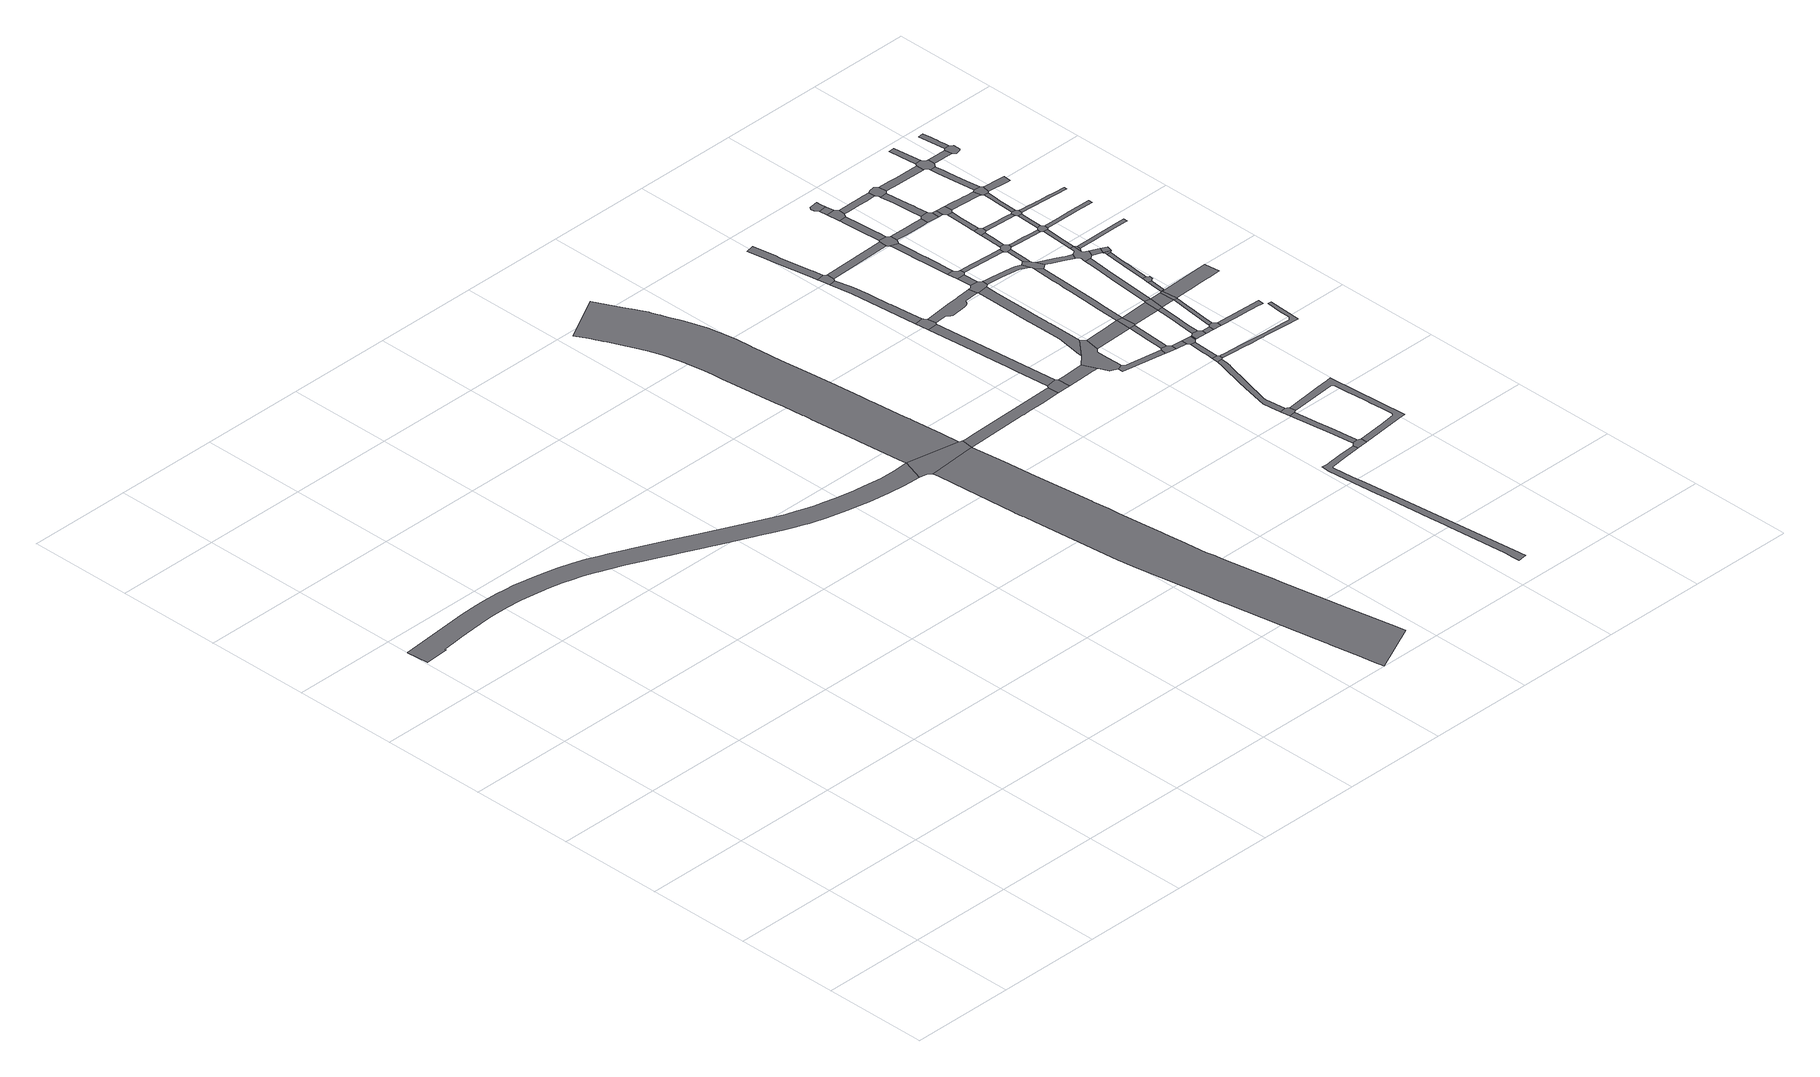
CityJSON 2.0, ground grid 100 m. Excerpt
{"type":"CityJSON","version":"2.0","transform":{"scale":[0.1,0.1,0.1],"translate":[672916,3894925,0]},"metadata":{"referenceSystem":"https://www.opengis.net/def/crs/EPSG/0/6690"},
"CityObjects":{
"road1":{"type":"Road","attributes":{"function":"9","usage":"9","RoadStructureAttribute.widthType":"1","RoadStructureAttribute.width":20.68,"RoadStructureAttribute.sectionType":"1"},"geometry":[{"type":"MultiSurface","lod":"1","boundaries":[[[0,1,2,3,4,5,6,7,8,9,10,11,12,13,14,15,16,17,18,19,20,21,22,23,24,25,26,27,28,29,30,31,32,33,34,35,36,37,38,39,40,41,42,43,44,45,46,47,48,49,50,51,52,53,54,55,56,57,58,59,60,61,62,63,64,65,66,67,68,69,70,71,72,73,74,75,76,77,78,79,80,81,82,83,84,85,86,87,88,89,90]]]}]},
"road2":{"type":"Road","attributes":{"function":"9","usage":"1","RoadStructureAttribute.widthType":"1","RoadStructureAttribute.width":51.35,"RoadStructureAttribute.sectionType":"1"},"geometry":[{"type":"MultiSurface","lod":"1","boundaries":[[[91,92,93,94,95,96,97,98,99,100,101,102,103,104,105,106,107,108,109,110,111,112,113,114,115,116,117,118,119,120,121,122,123,124,125,126,127,128,129,130,131,132,133,134,135,136,137,138,139,140,141]]]}]},
"road3":{"type":"Road","attributes":{"function":"9","usage":"9","RoadStructureAttribute.widthType":"9","RoadStructureAttribute.width":-9999,"RoadStructureAttribute.sectionType":"9"},"geometry":[{"type":"MultiSurface","lod":"1","boundaries":[[[140,142,143,144,145,146,56,55,147,148,149,141]]]}]},
"road4":{"type":"Road","attributes":{"function":"9","usage":"1","RoadStructureAttribute.widthType":"1","RoadStructureAttribute.width":51.35,"RoadStructureAttribute.sectionType":"1"},"geometry":[{"type":"MultiSurface","lod":"1","boundaries":[[[150,151,152,153,154,155,156,157,158,159,160,161,162,163,164,165,166,167,168,169,170,171,172,173,174,175,176,177,178,179,180,181,182,183,184,185,186,187,188,189,190,191,192,193,194,195,196,197,198,199,200,201,202,203,204,205,206,207,208,209,210,211,212,213,214,56,146]]]}]},
"road5":{"type":"Road","attributes":{"function":"9","usage":"9","RoadStructureAttribute.widthType":"2","RoadStructureAttribute.width":10.88,"RoadStructureAttribute.sectionType":"1"},"geometry":[{"type":"MultiSurface","lod":"1","boundaries":[[[140,215,216,217,218,219,220,221,222,223,224,225,226,142]]]}]},
"road6":{"type":"Road","attributes":{"function":"9","usage":"9","RoadStructureAttribute.widthType":"2","RoadStructureAttribute.width":6.46,"RoadStructureAttribute.sectionType":"1"},"geometry":[{"type":"MultiSurface","lod":"1","boundaries":[[[227,228,229,230,231,232,233,234,235,236,237,238,239,240,241,242,243,244,245,246,247,248,249,250,251,252,253,254]]]}]},
"road7":{"type":"Road","attributes":{"function":"9","usage":"9","RoadStructureAttribute.widthType":"9","RoadStructureAttribute.width":-9999,"RoadStructureAttribute.sectionType":"9"},"geometry":[{"type":"MultiSurface","lod":"1","boundaries":[[[255,256,257,223,222,258]]]}]},
"road8":{"type":"Road","attributes":{"function":"9","usage":"9","RoadStructureAttribute.widthType":"2","RoadStructureAttribute.width":8.21,"RoadStructureAttribute.sectionType":"1"},"geometry":[{"type":"MultiSurface","lod":"1","boundaries":[[[259,260,261,262,263,264,265,266,267,257,256]]]}]},
"road9":{"type":"Road","attributes":{"function":"9","usage":"9","RoadStructureAttribute.widthType":"2","RoadStructureAttribute.width":10.88,"RoadStructureAttribute.sectionType":"1"},"geometry":[{"type":"MultiSurface","lod":"1","boundaries":[[[268,269,270,271,272,273,255,258]]]}]},
"road10":{"type":"Road","attributes":{"function":"9","usage":"9","RoadStructureAttribute.widthType":"9","RoadStructureAttribute.width":-9999,"RoadStructureAttribute.sectionType":"9"},"geometry":[{"type":"MultiSurface","lod":"1","boundaries":[[[274,275,276,277,262,261,278,279,280,281]]]}]},
"road11":{"type":"Road","attributes":{"function":"9","usage":"9","RoadStructureAttribute.widthType":"2","RoadStructureAttribute.width":8.21,"RoadStructureAttribute.sectionType":"1"},"geometry":[{"type":"MultiSurface","lod":"1","boundaries":[[[282,283,277,276,284,285,286,287,288,289,290,291,292]]]}]},
"road12":{"type":"Road","attributes":{"function":"9","usage":"9","RoadStructureAttribute.widthType":"9","RoadStructureAttribute.width":-9999,"RoadStructureAttribute.sectionType":"9"},"geometry":[{"type":"MultiSurface","lod":"1","boundaries":[[[293,294,235,234,295,296,297,298]]]}]},
"road13":{"type":"Road","attributes":{"function":"9","usage":"9","RoadStructureAttribute.widthType":"9","RoadStructureAttribute.width":-9999,"RoadStructureAttribute.sectionType":"9"},"geometry":[{"type":"MultiSurface","lod":"1","boundaries":[[[299,300,282,292,301,302,303]]]}]},
"road14":{"type":"Road","attributes":{"function":"9","usage":"9","RoadStructureAttribute.widthType":"3","RoadStructureAttribute.width":5.61,"RoadStructureAttribute.sectionType":"1"},"geometry":[{"type":"MultiSurface","lod":"1","boundaries":[[[297,304,305,306,307,308,309,310,311,312,313,314,298]]]}]},
"road15":{"type":"Road","attributes":{"function":"9","usage":"9","RoadStructureAttribute.widthType":"9","RoadStructureAttribute.width":-9999,"RoadStructureAttribute.sectionType":"9"},"geometry":[{"type":"MultiSurface","lod":"1","boundaries":[[[315,316,317,318,319,320,321,322,323,271,270,324,325,326,327]]]}]},
"road16":{"type":"Road","attributes":{"function":"9","usage":"9","RoadStructureAttribute.widthType":"2","RoadStructureAttribute.width":8.21,"RoadStructureAttribute.sectionType":"1"},"geometry":[{"type":"MultiSurface","lod":"1","boundaries":[[[328,329,330,331,332,333,334,335,336,299,303]]]}]},
"road17":{"type":"Road","attributes":{"function":"9","usage":"9","RoadStructureAttribute.widthType":"9","RoadStructureAttribute.width":-9999,"RoadStructureAttribute.sectionType":"9"},"geometry":[{"type":"MultiSurface","lod":"1","boundaries":[[[337,338,339,312,311,340,341,342]]]}]},
"road18":{"type":"Road","attributes":{"function":"9","usage":"9","RoadStructureAttribute.widthType":"2","RoadStructureAttribute.width":12.9,"RoadStructureAttribute.sectionType":"1"},"geometry":[{"type":"MultiSurface","lod":"1","boundaries":[[[280,343,344,345,346,347,348,349,350,351,352,353,354,355,356,357,358,281]]]}]},
"road19":{"type":"Road","attributes":{"function":"9","usage":"9","RoadStructureAttribute.widthType":"2","RoadStructureAttribute.width":8.19,"RoadStructureAttribute.sectionType":"1"},"geometry":[{"type":"MultiSurface","lod":"1","boundaries":[[[359,360,361,362,363,364,365,315,327]]]}]},
"road20":{"type":"Road","attributes":{"function":"9","usage":"9","RoadStructureAttribute.widthType":"2","RoadStructureAttribute.width":8.19,"RoadStructureAttribute.sectionType":"1"},"geometry":[{"type":"MultiSurface","lod":"1","boundaries":[[[321,366,367,368,369,370,371,372,373,374,375,376,377,378,379,380,322]]]}]},
"road21":{"type":"Road","attributes":{"function":"9","usage":"9","RoadStructureAttribute.widthType":"3","RoadStructureAttribute.width":5.61,"RoadStructureAttribute.sectionType":"1"},"geometry":[{"type":"MultiSurface","lod":"1","boundaries":[[[381,382,383,384,385,386,339,338,387,388,389,390,391,392,393]]]}]},
"road22":{"type":"Road","attributes":{"function":"9","usage":"9","RoadStructureAttribute.widthType":"2","RoadStructureAttribute.width":6.46,"RoadStructureAttribute.sectionType":"1"},"geometry":[{"type":"MultiSurface","lod":"1","boundaries":[[[341,394,395,396,397,398,399,400,401,402,403,404,296,295,405,406,407,408,409,342]]]}]},
"road23":{"type":"Road","attributes":{"function":"9","usage":"9","RoadStructureAttribute.widthType":"2","RoadStructureAttribute.width":6.72,"RoadStructureAttribute.sectionType":"1"},"geometry":[{"type":"MultiSurface","lod":"1","boundaries":[[[302,301,410,411]]]}]},
"road24":{"type":"Road","attributes":{"function":"9","usage":"9","RoadStructureAttribute.widthType":"2","RoadStructureAttribute.width":14.48,"RoadStructureAttribute.sectionType":"1"},"geometry":[{"type":"MultiSurface","lod":"1","boundaries":[[[412,413,414,415,416,417,320,319,418,419]]]}]},
"road25":{"type":"Road","attributes":{"function":"9","usage":"9","RoadStructureAttribute.widthType":"9","RoadStructureAttribute.width":-9999,"RoadStructureAttribute.sectionType":"9"},"geometry":[{"type":"MultiSurface","lod":"1","boundaries":[[[420,421,422,423,424,425,362,361]]]}]},
"road26":{"type":"Road","attributes":{"function":"9","usage":"9","RoadStructureAttribute.widthType":"9","RoadStructureAttribute.width":-9999,"RoadStructureAttribute.sectionType":"9"},"geometry":[{"type":"MultiSurface","lod":"1","boundaries":[[[374,426,427,428,429,430,431,353,352,375]]]}]},
"road27":{"type":"Road","attributes":{"function":"9","usage":"9","RoadStructureAttribute.widthType":"9","RoadStructureAttribute.width":-9999,"RoadStructureAttribute.sectionType":"9"},"geometry":[{"type":"MultiSurface","lod":"1","boundaries":[[[392,432,433,434,435,393]]]}]},
"road28":{"type":"Road","attributes":{"function":"9","usage":"9","RoadStructureAttribute.widthType":"3","RoadStructureAttribute.width":4.91,"RoadStructureAttribute.sectionType":"1"},"geometry":[{"type":"MultiSurface","lod":"1","boundaries":[[[436,437,438,439,425,424,440,419]]]}]},
"road29":{"type":"Road","attributes":{"function":"9","usage":"9","RoadStructureAttribute.widthType":"2","RoadStructureAttribute.width":8.19,"RoadStructureAttribute.sectionType":"1"},"geometry":[{"type":"MultiSurface","lod":"1","boundaries":[[[441,423,422,442,443]]]}]},
"road30":{"type":"Road","attributes":{"function":"9","usage":"9","RoadStructureAttribute.widthType":"2","RoadStructureAttribute.width":8.19,"RoadStructureAttribute.sectionType":"1"},"geometry":[{"type":"MultiSurface","lod":"1","boundaries":[[[444,430,429,445]]]}]},
"road31":{"type":"Road","attributes":{"function":"9","usage":"9","RoadStructureAttribute.widthType":"3","RoadStructureAttribute.width":5.61,"RoadStructureAttribute.sectionType":"1"},"geometry":[{"type":"MultiSurface","lod":"1","boundaries":[[[446,447,448,449,435,434]]]}]},
"road32":{"type":"Road","attributes":{"function":"9","usage":"9","RoadStructureAttribute.widthType":"9","RoadStructureAttribute.width":-9999,"RoadStructureAttribute.sectionType":"9"},"geometry":[{"type":"MultiSurface","lod":"1","boundaries":[[[450,444,445,451,452,453,454]]]}]},
"road33":{"type":"Road","attributes":{"function":"9","usage":"9","RoadStructureAttribute.widthType":"9","RoadStructureAttribute.width":-9999,"RoadStructureAttribute.sectionType":"9"},"geometry":[{"type":"MultiSurface","lod":"1","boundaries":[[[412,419,440,455,456]]]}]},
"road34":{"type":"Road","attributes":{"function":"9","usage":"9","RoadStructureAttribute.widthType":"9","RoadStructureAttribute.width":-9999,"RoadStructureAttribute.sectionType":"9"},"geometry":[{"type":"MultiSurface","lod":"1","boundaries":[[[457,458,443,442,447,446,459]]]}]},
"road35":{"type":"Road","attributes":{"function":"9","usage":"9","RoadStructureAttribute.widthType":"2","RoadStructureAttribute.width":8.19,"RoadStructureAttribute.sectionType":"1"},"geometry":[{"type":"MultiSurface","lod":"1","boundaries":[[[460,461,462,463,464,465,466,467,468,469,470,471,472,473,474,450,454]]]}]},
"road36":{"type":"Road","attributes":{"function":"9","usage":"9","RoadStructureAttribute.widthType":"2","RoadStructureAttribute.width":8.19,"RoadStructureAttribute.sectionType":"1"},"geometry":[{"type":"MultiSurface","lod":"1","boundaries":[[[475,476,457,459]]]}]},
"road37":{"type":"Road","attributes":{"function":"9","usage":"9","RoadStructureAttribute.widthType":"9","RoadStructureAttribute.width":-9999,"RoadStructureAttribute.sectionType":"9"},"geometry":[{"type":"MultiSurface","lod":"1","boundaries":[[[411,410,470,469,477,478,479,480]]]}]},
"road38":{"type":"Road","attributes":{"function":"9","usage":"9","RoadStructureAttribute.widthType":"9","RoadStructureAttribute.width":-9999,"RoadStructureAttribute.sectionType":"9"},"geometry":[{"type":"MultiSurface","lod":"1","boundaries":[[[481,482,476,475,483,484,485]]]}]},
"road39":{"type":"Road","attributes":{"function":"9","usage":"9","RoadStructureAttribute.widthType":"3","RoadStructureAttribute.width":5.55,"RoadStructureAttribute.sectionType":"1"},"geometry":[{"type":"MultiSurface","lod":"1","boundaries":[[[486,487,488,489,427,426,490,491,492,493]]]}]},
"road40":{"type":"Road","attributes":{"function":"9","usage":"9","RoadStructureAttribute.widthType":"2","RoadStructureAttribute.width":14.48,"RoadStructureAttribute.sectionType":"1"},"geometry":[{"type":"MultiSurface","lod":"1","boundaries":[[[455,494,495,496,497,498,456]]]}]},
"road41":{"type":"Road","attributes":{"function":"9","usage":"9","RoadStructureAttribute.widthType":"2","RoadStructureAttribute.width":8.19,"RoadStructureAttribute.sectionType":"1"},"geometry":[{"type":"MultiSurface","lod":"1","boundaries":[[[479,499,500,501,502,503,504,505,506,507,508,509,480]]]}]},
"road42":{"type":"Road","attributes":{"function":"9","usage":"9","RoadStructureAttribute.widthType":"3","RoadStructureAttribute.width":4.66,"RoadStructureAttribute.sectionType":"1"},"geometry":[{"type":"MultiSurface","lod":"1","boundaries":[[[510,511,512,513,514,515,516,517,518,519,520,521,522,523,524,412,456]]]}]},
"road43":{"type":"Road","attributes":{"function":"9","usage":"9","RoadStructureAttribute.widthType":"2","RoadStructureAttribute.width":8.19,"RoadStructureAttribute.sectionType":"1"},"geometry":[{"type":"MultiSurface","lod":"1","boundaries":[[[483,525,526,484]]]}]},
"road44":{"type":"Road","attributes":{"function":"9","usage":"9","RoadStructureAttribute.widthType":"3","RoadStructureAttribute.width":4.6,"RoadStructureAttribute.sectionType":"1"},"geometry":[{"type":"MultiSurface","lod":"1","boundaries":[[[527,528,529,530,481,485,531,532,533,534,535,536,496]]]}]},
"road45":{"type":"Road","attributes":{"function":"9","usage":"9","RoadStructureAttribute.widthType":"4","RoadStructureAttribute.width":3.87,"RoadStructureAttribute.sectionType":"1"},"geometry":[{"type":"MultiSurface","lod":"1","boundaries":[[[537,538,539,540,452,451,541,542]]]}]},
"road46":{"type":"Road","attributes":{"function":"9","usage":"9","RoadStructureAttribute.widthType":"9","RoadStructureAttribute.width":-9999,"RoadStructureAttribute.sectionType":"9"},"geometry":[{"type":"MultiSurface","lod":"1","boundaries":[[[504,503,543,544,545,546]]]}]},
"road47":{"type":"Road","attributes":{"function":"9","usage":"9","RoadStructureAttribute.widthType":"2","RoadStructureAttribute.width":8.19,"RoadStructureAttribute.sectionType":"1"},"geometry":[{"type":"MultiSurface","lod":"1","boundaries":[[[545,547,548,546]]]}]},
"road48":{"type":"Road","attributes":{"function":"9","usage":"9","RoadStructureAttribute.widthType":"9","RoadStructureAttribute.width":-9999,"RoadStructureAttribute.sectionType":"9"},"geometry":[{"type":"MultiSurface","lod":"1","boundaries":[[[549,548,547,550,551,552,553]]]}]},
"road49":{"type":"Road","attributes":{"function":"9","usage":"9","RoadStructureAttribute.widthType":"9","RoadStructureAttribute.width":-9999,"RoadStructureAttribute.sectionType":"9"},"geometry":[{"type":"MultiSurface","lod":"1","boundaries":[[[554,555,556,526,525,557,558]]]}]},
"road50":{"type":"Road","attributes":{"function":"9","usage":"9","RoadStructureAttribute.widthType":"9","RoadStructureAttribute.width":-9999,"RoadStructureAttribute.sectionType":"9"},"geometry":[{"type":"MultiSurface","lod":"1","boundaries":[[[497,496,536,559,560]]]}]},
"road51":{"type":"Road","attributes":{"function":"9","usage":"9","RoadStructureAttribute.widthType":"2","RoadStructureAttribute.width":7.12,"RoadStructureAttribute.sectionType":"1"},"geometry":[{"type":"MultiSurface","lod":"1","boundaries":[[[561,562,478,477,563,564,565,566,567,568]]]}]},
"road52":{"type":"Road","attributes":{"function":"9","usage":"9","RoadStructureAttribute.widthType":"4","RoadStructureAttribute.width":3.8,"RoadStructureAttribute.sectionType":"1"},"geometry":[{"type":"MultiSurface","lod":"1","boundaries":[[[569,570,571,572,573,574,575,576,577,578,579,433,432,580,581,582,583,584,585,586,587,588,589,590]]]}]},
"road53":{"type":"Road","attributes":{"function":"9","usage":"9","RoadStructureAttribute.widthType":"9","RoadStructureAttribute.width":-9999,"RoadStructureAttribute.sectionType":"9"},"geometry":[{"type":"MultiSurface","lod":"1","boundaries":[[[492,591,592,514,513,593,594,595,596,597,598,493]]]}]},
"road54":{"type":"Road","attributes":{"function":"9","usage":"9","RoadStructureAttribute.widthType":"4","RoadStructureAttribute.width":3.26,"RoadStructureAttribute.sectionType":"1"},"geometry":[{"type":"MultiSurface","lod":"1","boundaries":[[[599,600,601,555,554,602,603,604,605,606]]]}]},
"road55":{"type":"Road","attributes":{"function":"9","usage":"9","RoadStructureAttribute.widthType":"2","RoadStructureAttribute.width":14.48,"RoadStructureAttribute.sectionType":"1"},"geometry":[{"type":"MultiSurface","lod":"1","boundaries":[[[559,536,607,608,609,599,610]]]}]},
"road56":{"type":"Road","attributes":{"function":"9","usage":"9","RoadStructureAttribute.widthType":"3","RoadStructureAttribute.width":4.16,"RoadStructureAttribute.sectionType":"1"},"geometry":[{"type":"MultiSurface","lod":"1","boundaries":[[[611,598,597,612,613,614]]]}]},
"road57":{"type":"Road","attributes":{"function":"9","usage":"9","RoadStructureAttribute.widthType":"3","RoadStructureAttribute.width":5.37,"RoadStructureAttribute.sectionType":"1"},"geometry":[{"type":"MultiSurface","lod":"1","boundaries":[[[615,616,617,618,544,543,619,620,621,622,623,624]]]}]},
"road58":{"type":"Road","attributes":{"function":"9","usage":"9","RoadStructureAttribute.widthType":"9","RoadStructureAttribute.width":-9999,"RoadStructureAttribute.sectionType":"9"},"geometry":[{"type":"MultiSurface","lod":"1","boundaries":[[[541,611,614,625,626,627,628,629,630,631,542]]]}]},
"road59":{"type":"Road","attributes":{"function":"9","usage":"9","RoadStructureAttribute.widthType":"9","RoadStructureAttribute.width":-9999,"RoadStructureAttribute.sectionType":"9"},"geometry":[{"type":"MultiSurface","lod":"1","boundaries":[[[599,606,632,633,634,610]]]}]},
"road60":{"type":"Road","attributes":{"function":"9","usage":"9","RoadStructureAttribute.widthType":"3","RoadStructureAttribute.width":4.94,"RoadStructureAttribute.sectionType":"1"},"geometry":[{"type":"MultiSurface","lod":"1","boundaries":[[[559,635,636,637,638,639,640,641,642,560]]]}]},
"road61":{"type":"Road","attributes":{"function":"9","usage":"9","RoadStructureAttribute.widthType":"3","RoadStructureAttribute.width":5.55,"RoadStructureAttribute.sectionType":"1"},"geometry":[{"type":"MultiSurface","lod":"1","boundaries":[[[643,644,645,646,647,648,649,650,651,594,593]]]}]},
"road62":{"type":"Road","attributes":{"function":"9","usage":"9","RoadStructureAttribute.widthType":"3","RoadStructureAttribute.width":4.51,"RoadStructureAttribute.sectionType":"1"},"geometry":[{"type":"MultiSurface","lod":"1","boundaries":[[[652,653,654,629,628,655,656,657]]]}]},
"road63":{"type":"Road","attributes":{"function":"9","usage":"9","RoadStructureAttribute.widthType":"2","RoadStructureAttribute.width":8.19,"RoadStructureAttribute.sectionType":"1"},"geometry":[{"type":"MultiSurface","lod":"1","boundaries":[[[557,658,659,660,661,662,663,664,558]]]}]},
"road64":{"type":"Road","attributes":{"function":"9","usage":"9","RoadStructureAttribute.widthType":"4","RoadStructureAttribute.width":3.75,"RoadStructureAttribute.sectionType":"1"},"geometry":[{"type":"MultiSurface","lod":"1","boundaries":[[[665,666,667,668,669,670]]]}]},
"road65":{"type":"Road","attributes":{"function":"9","usage":"9","RoadStructureAttribute.widthType":"9","RoadStructureAttribute.width":-9999,"RoadStructureAttribute.sectionType":"9"},"geometry":[{"type":"MultiSurface","lod":"1","boundaries":[[[671,672,673,674,568,567,675,676]]]}]},
"road66":{"type":"Road","attributes":{"function":"9","usage":"9","RoadStructureAttribute.widthType":"9","RoadStructureAttribute.width":-9999,"RoadStructureAttribute.sectionType":"9"},"geometry":[{"type":"MultiSurface","lod":"1","boundaries":[[[656,677,678,679,680,681,657]]]}]},
"road67":{"type":"Road","attributes":{"function":"9","usage":"9","RoadStructureAttribute.widthType":"9","RoadStructureAttribute.width":-9999,"RoadStructureAttribute.sectionType":"9"},"geometry":[{"type":"MultiSurface","lod":"1","boundaries":[[[682,683,684,685,686,665,670,687,688]]]}]},
"road68":{"type":"Road","attributes":{"function":"9","usage":"9","RoadStructureAttribute.widthType":"3","RoadStructureAttribute.width":5.98,"RoadStructureAttribute.sectionType":"1"},"geometry":[{"type":"MultiSurface","lod":"1","boundaries":[[[689,690,691,674,673,692,693,694,695]]]}]},
"road69":{"type":"Road","attributes":{"function":"9","usage":"9","RoadStructureAttribute.widthType":"3","RoadStructureAttribute.width":4.51,"RoadStructureAttribute.sectionType":"1"},"geometry":[{"type":"MultiSurface","lod":"1","boundaries":[[[696,697,698,680,679,699,700,701,702]]]}]},
"road70":{"type":"Road","attributes":{"function":"9","usage":"9","RoadStructureAttribute.widthType":"2","RoadStructureAttribute.width":7.12,"RoadStructureAttribute.sectionType":"1"},"geometry":[{"type":"MultiSurface","lod":"1","boundaries":[[[703,704,671,676]]]}]},
"road71":{"type":"Road","attributes":{"function":"9","usage":"9","RoadStructureAttribute.widthType":"4","RoadStructureAttribute.width":3.87,"RoadStructureAttribute.sectionType":"1"},"geometry":[{"type":"MultiSurface","lod":"1","boundaries":[[[705,706,707,708,627,626,709,710]]]}]},
"road72":{"type":"Road","attributes":{"function":"9","usage":"9","RoadStructureAttribute.widthType":"9","RoadStructureAttribute.width":-9999,"RoadStructureAttribute.sectionType":"9"},"geometry":[{"type":"MultiSurface","lod":"1","boundaries":[[[637,711,712,713,714,715,716,717,718,719,646,645,720,721,638]]]}]},
"road73":{"type":"Road","attributes":{"function":"9","usage":"9","RoadStructureAttribute.widthType":"9","RoadStructureAttribute.width":-9999,"RoadStructureAttribute.sectionType":"9"},"geometry":[{"type":"MultiSurface","lod":"1","boundaries":[[[623,722,689,695,723,724,725,726,624]]]}]},
"road74":{"type":"Road","attributes":{"function":"9","usage":"9","RoadStructureAttribute.widthType":"9","RoadStructureAttribute.width":-9999,"RoadStructureAttribute.sectionType":"9"},"geometry":[{"type":"MultiSurface","lod":"1","boundaries":[[[701,727,728,729,704,703,702]]]}]},
"road75":{"type":"Road","attributes":{"function":"9","usage":"9","RoadStructureAttribute.widthType":"4","RoadStructureAttribute.width":3.75,"RoadStructureAttribute.sectionType":"1"},"geometry":[{"type":"MultiSurface","lod":"1","boundaries":[[[730,731,732,733,734,735,736,737,738,739,684,683]]]}]},
"road76":{"type":"Road","attributes":{"function":"9","usage":"9","RoadStructureAttribute.widthType":"4","RoadStructureAttribute.width":3.42,"RoadStructureAttribute.sectionType":"1"},"geometry":[{"type":"MultiSurface","lod":"1","boundaries":[[[740,715,741,742,743]]]}]},
"road77":{"type":"Road","attributes":{"function":"9","usage":"9","RoadStructureAttribute.widthType":"2","RoadStructureAttribute.width":14.48,"RoadStructureAttribute.sectionType":"1"},"geometry":[{"type":"MultiSurface","lod":"1","boundaries":[[[744,633,632,745,746,747,748,749,750,751,752,753,754,755]]]}]},
"road78":{"type":"Road","attributes":{"function":"9","usage":"9","RoadStructureAttribute.widthType":"3","RoadStructureAttribute.width":5.55,"RoadStructureAttribute.sectionType":"1"},"geometry":[{"type":"MultiSurface","lod":"1","boundaries":[[[711,756,757,758,712]]]}]},
"road79":{"type":"Road","attributes":{"function":"9","usage":"9","RoadStructureAttribute.widthType":"4","RoadStructureAttribute.width":3.57,"RoadStructureAttribute.sectionType":"1"},"geometry":[{"type":"MultiSurface","lod":"1","boundaries":[[[677,759,760,761,762,763,764,678]]]}]},
"road80":{"type":"Road","attributes":{"function":"9","usage":"9","RoadStructureAttribute.widthType":"3","RoadStructureAttribute.width":4.03,"RoadStructureAttribute.sectionType":"1"},"geometry":[{"type":"MultiSurface","lod":"1","boundaries":[[[716,715,765,766,767,768]]]}]},
"road81":{"type":"Road","attributes":{"function":"9","usage":"9","RoadStructureAttribute.widthType":"4","RoadStructureAttribute.width":3.75,"RoadStructureAttribute.sectionType":"1"},"geometry":[{"type":"MultiSurface","lod":"1","boundaries":[[[769,770,771,737,736]]]}]},
"road82":{"type":"Road","attributes":{"function":"9","usage":"9","RoadStructureAttribute.widthType":"3","RoadStructureAttribute.width":5.55,"RoadStructureAttribute.sectionType":"1"},"geometry":[{"type":"MultiSurface","lod":"1","boundaries":[[[772,758,757,773,769,774]]]}]},
"road83":{"type":"Road","attributes":{"function":"9","usage":"9","RoadStructureAttribute.widthType":"9","RoadStructureAttribute.width":-9999,"RoadStructureAttribute.sectionType":"9"},"geometry":[{"type":"MultiSurface","lod":"1","boundaries":[[[775,776,705,710,768,767,777,778]]]}]},
"road84":{"type":"Road","attributes":{"function":"9","usage":"9","RoadStructureAttribute.widthType":"4","RoadStructureAttribute.width":3.2,"RoadStructureAttribute.sectionType":"1"},"geometry":[{"type":"MultiSurface","lod":"1","boundaries":[[[779,776,775,780,781,782]]]}]},
"road85":{"type":"Road","attributes":{"function":"9","usage":"9","RoadStructureAttribute.widthType":"2","RoadStructureAttribute.width":7.12,"RoadStructureAttribute.sectionType":"1"},"geometry":[{"type":"MultiSurface","lod":"1","boundaries":[[[783,784,785,786,787,729,728,788,789,790]]]}]},
"road86":{"type":"Road","attributes":{"function":"9","usage":"9","RoadStructureAttribute.widthType":"2","RoadStructureAttribute.width":6.55,"RoadStructureAttribute.sectionType":"1"},"geometry":[{"type":"MultiSurface","lod":"1","boundaries":[[[791,792,793,724,723,794,795,796,797,798,799]]]}]},
"road87":{"type":"Road","attributes":{"function":"9","usage":"9","RoadStructureAttribute.widthType":"9","RoadStructureAttribute.width":-9999,"RoadStructureAttribute.sectionType":"9"},"geometry":[{"type":"MultiSurface","lod":"1","boundaries":[[[800,801,802,760,759,779,782,803]]]}]},
"road88":{"type":"Road","attributes":{"function":"9","usage":"9","RoadStructureAttribute.widthType":"4","RoadStructureAttribute.width":3.42,"RoadStructureAttribute.sectionType":"1"},"geometry":[{"type":"MultiSurface","lod":"1","boundaries":[[[804,805,806,807,808,809,810,740,743]]]}]},
"road89":{"type":"Road","attributes":{"function":"9","usage":"9","RoadStructureAttribute.widthType":"4","RoadStructureAttribute.width":3.45,"RoadStructureAttribute.sectionType":"1"},"geometry":[{"type":"MultiSurface","lod":"1","boundaries":[[[811,812,802,801,813,814,815,816,817]]]}]},
"road90":{"type":"Road","attributes":{"function":"9","usage":"9","RoadStructureAttribute.widthType":"9","RoadStructureAttribute.width":-9999,"RoadStructureAttribute.sectionType":"9"},"geometry":[{"type":"MultiSurface","lod":"1","boundaries":[[[789,817,816,818,819,820,821,790]]]}]},
"road91":{"type":"Road","attributes":{"function":"9","usage":"9","RoadStructureAttribute.widthType":"4","RoadStructureAttribute.width":3.87,"RoadStructureAttribute.sectionType":"1"},"geometry":[{"type":"MultiSurface","lod":"1","boundaries":[[[777,822,823,824,825,826,827,828,829,830,831,832,778]]]}]},
"road92":{"type":"Road","attributes":{"function":"9","usage":"9","RoadStructureAttribute.widthType":"3","RoadStructureAttribute.width":5.6,"RoadStructureAttribute.sectionType":"1"},"geometry":[{"type":"MultiSurface","lod":"1","boundaries":[[[833,834,835,836,837,838,839,821,820,840,841,842,843,844]]]}]},
"road93":{"type":"Road","attributes":{"function":"9","usage":"9","RoadStructureAttribute.widthType":"9","RoadStructureAttribute.width":-9999,"RoadStructureAttribute.sectionType":"9"},"geometry":[{"type":"MultiSurface","lod":"1","boundaries":[[[845,846,847,848,849,850,799,798,851,852,833,844]]]}]},
"road94":{"type":"Road","attributes":{"function":"9","usage":"9","RoadStructureAttribute.widthType":"4","RoadStructureAttribute.width":3.57,"RoadStructureAttribute.sectionType":"1"},"geometry":[{"type":"MultiSurface","lod":"1","boundaries":[[[853,854,855,856,857,858,859,860,861,862,863,800,803]]]}]},
"road95":{"type":"Road","attributes":{"function":"9","usage":"9","RoadStructureAttribute.widthType":"2","RoadStructureAttribute.width":7.12,"RoadStructureAttribute.sectionType":"1"},"geometry":[{"type":"MultiSurface","lod":"1","boundaries":[[[864,865,819,818,866,867,868]]]}]},
"road96":{"type":"Road","attributes":{"function":"9","usage":"9","RoadStructureAttribute.widthType":"3","RoadStructureAttribute.width":5.6,"RoadStructureAttribute.sectionType":"1"},"geometry":[{"type":"MultiSurface","lod":"1","boundaries":[[[869,870,850,849,871]]]}]},
"road97":{"type":"Road","attributes":{"function":"9","usage":"9","RoadStructureAttribute.widthType":"3","RoadStructureAttribute.width":5.07,"RoadStructureAttribute.sectionType":"1"},"geometry":[{"type":"MultiSurface","lod":"1","boundaries":[[[872,873,846,845,874,875,876,877]]]}]},
"road98":{"type":"Road","attributes":{"function":"9","usage":"9","RoadStructureAttribute.widthType":"9","RoadStructureAttribute.width":-9999,"RoadStructureAttribute.sectionType":"9"},"geometry":[{"type":"MultiSurface","lod":"1","boundaries":[[[878,879,880,881,882,883,872,877]]]}]},
"road99":{"type":"Road","attributes":{"function":"9","usage":"9","RoadStructureAttribute.widthType":"3","RoadStructureAttribute.width":4.92,"RoadStructureAttribute.sectionType":"1"},"geometry":[{"type":"MultiSurface","lod":"1","boundaries":[[[884,883,882,885,886,887,888,889,890]]]}]}
},
"vertices":[
[30,5568,0],[116,5574,0],[192,5579,0],[219,5582,0],[226,5582,0],[253,5584,0],[251,5600,0],[367,5611,0],[474,5622,0],[619,5635,0],[721,5644,0],[799,5648,0],[878,5651,0],[955,5650,0],[1035,5649,0],[1153,5642,0],[1185,5640,0],[1265,5631,0],[1460,5599,0],[1585,5572,0],[1671,5551,0],[1773,5521,0],[1839,5498,0],[1868,5487,0],[1903,5475,0],[1983,5445,0],[2124,5384,0],[2291,5308,0],[2433,5243,0],[2475,5223,0],[2557,5186,0],[2612,5160,0],[2709,5116,0],[2810,5069,0],[2832,5059,0],[2903,5027,0],[2956,5003,0],[3041,4964,0],[3146,4916,0],[3213,4885,0],[3272,4858,0],[3373,4812,0],[3471,4773,0],[3533,4751,0],[3587,4731,0],[3640,4714,0],[3696,4697,0],[3736,4685,0],[3838,4659,0],[3927,4640,0],[4039,4618,0],[4140,4600,0],[4345,4571,0],[4506,4556,0],[4618,4553,0],[4670,4551,0],[4740,4769,0],[4594,4758,0],[4444,4762,0],[4269,4783,0],[4172,4797,0],[3978,4833,0],[3884,4853,0],[3790,4878,0],[3699,4905,0],[3636,4926,0],[3541,4960,0],[3451,4996,0],[3156,5131,0],[2832,5279,0],[2608,5383,0],[2362,5495,0],[2241,5551,0],[2150,5592,0],[2057,5631,0],[1964,5668,0],[1834,5711,0],[1710,5747,0],[1599,5775,0],[1497,5796,0],[1416,5809,0],[1407,5811,0],[1292,5829,0],[1203,5839,0],[1111,5845,0],[958,5850,0],[875,5851,0],[707,5843,0],[10,5780,0],[7,5780,0],[22,5567,0],
[4789,4444,0],[4813,4158,0],[4854,3666,0],[4856,3649,0],[4864,3568,0],[4866,3549,0],[4877,3438,0],[4961,2589,0],[4988,2401,0],[5108,1702,0],[5123,1600,0],[5137,1522,0],[5295,652,0],[5307,581,0],[5312,552,0],[5317,522,0],[5354,308,0],[5355,299,0],[5364,248,0],[5386,118,0],[5396,57,0],[5405,5,0],[5885,227,0],[5870,310,0],[5800,699,0],[5667,1442,0],[5657,1499,0],[5643,1573,0],[5621,1699,0],[5566,2006,0],[5554,2072,0],[5539,2155,0],[5510,2414,0],[5509,2422,0],[5507,2436,0],[5491,2584,0],[5487,2615,0],[5474,2734,0],[5454,2908,0],[5438,3055,0],[5432,3106,0],[5430,3124,0],[5427,3148,0],[5410,3303,0],[5408,3322,0],[5392,3459,0],[5373,3633,0],[5343,3896,0],[5307,4218,0],[5270,4542,0],[4783,4501,0],
[5279,4657,0],[5278,4659,0],[5268,4659,0],[5262,4663,0],[5251,4672,0],[4695,4545,0],[4729,4539,0],[4756,4534,0],
[5236,4857,0],[5207,5149,0],[5203,5179,0],[5204,5179,0],[5203,5183,0],[5197,5243,0],[5184,5377,0],[5176,5455,0],[5167,5542,0],[5159,5601,0],[5151,5684,0],[5152,5684,0],[5119,6000,0],[5114,6046,0],[5093,6250,0],[5064,6505,0],[5041,6723,0],[5033,6805,0],[5032,6811,0],[5020,6975,0],[5014,7023,0],[4974,7243,0],[4908,7452,0],[4889,7503,0],[4869,7559,0],[4856,7592,0],[4836,7646,0],[4827,7673,0],[4821,7689,0],[4808,7721,0],[4800,7742,0],[4764,7812,0],[4746,7848,0],[4697,7942,0],[4573,8185,0],[4134,7946,0],[4173,7875,0],[4197,7829,0],[4207,7808,0],[4222,7777,0],[4233,7755,0],[4249,7720,0],[4264,7690,0],[4334,7527,0],[4344,7504,0],[4405,7366,0],[4447,7242,0],[4479,7113,0],[4496,7032,0],[4499,7012,0],[4522,6875,0],[4530,6807,0],[4531,6794,0],[4535,6746,0],[4543,6665,0],[4603,6120,0],[4616,6034,0],[4626,5924,0],[4635,5835,0],[4637,5817,0],[4642,5767,0],[4643,5747,0],[4688,5281,0],[4692,5242,0],[4734,4838,0],
[5874,4563,0],[5901,4564,0],[5934,4565,0],[6012,4568,0],[6080,4570,0],[6111,4571,0],[6214,4575,0],[6304,4578,0],[6300,4687,0],[6279,4687,0],[5387,4659,0],[5315,4659,0],
[7312,342,0],[7143,1921,0],[7128,2052,0],[7118,2152,0],[7109,2252,0],[7117,2264,0],[7282,2282,0],[7452,2301,0],[7446,2353,0],[7268,2336,0],[7146,2324,0],[7111,2321,0],[7056,2320,0],[7051,2241,0],[7100,1740,0],[7114,1600,0],[7144,1290,0],[7154,1190,0],[7162,1106,0],[7170,1027,0],[7174,988,0],[7187,855,0],[7189,832,0],[7193,788,0],[7229,421,0],[7230,340,0],[7231,264,0],[7320,273,0],
[6439,4707,0],[6421,4726,0],[6316,4707,0],[6444,4583,0],
[6315,5889,0],[6310,5934,0],[6308,5958,0],[6207,5949,0],[6249,5491,0],[6270,5263,0],[6281,5129,0],[6289,5033,0],[6295,4956,0],
[6558,4587,0],[6726,4593,0],[6777,4593,0],[6716,4719,0],[6589,4714,0],[6497,4710,0],
[6284,6085,0],[6283,6087,0],[6278,6093,0],[6195,6085,0],[6308,5960,0],[6310,5969,0],[6319,5974,0],[6307,6059,0],
[6102,6965,0],[6135,6747,0],[6261,6261,0],[6246,6417,0],[6245,6426,0],[6241,6470,0],[6230,6589,0],[6224,6652,0],[6213,6771,0],[6203,6831,0],[6169,6975,0],
[7472,2376,0],[7460,2366,0],[7563,2313,0],[7557,2371,0],[7528,2390,0],[7471,2382,0],
[6083,7085,0],[6088,7058,0],[6180,7000,0],[6187,7079,0],[6157,7098,0],
[7519,2464,0],[7516,2491,0],[7500,2622,0],[7496,2648,0],[7481,2779,0],[7478,2802,0],[7471,2859,0],[7451,3019,0],[7389,3010,0],[7420,2773,0],[7441,2612,0],
[6942,4487,0],[6941,4542,0],[6940,4650,0],[6939,4758,0],[6969,4784,0],[6995,4933,0],[6956,4975,0],[6810,4804,0],[6808,4802,0],[6778,4590,0],[6813,4513,0],[6818,4500,0],[6888,4471,0],
[6141,7201,0],[6138,7220,0],[6090,7521,0],[6084,7558,0],[6048,7788,0],[5969,7775,0],[5996,7611,0],[6011,7507,0],[6074,7139,0],
[7453,3106,0],[7439,3115,0],[7376,3107,0],[7461,3032,0],[7473,3033,0],[7468,3095,0],
[6350,5978,0],[6446,5987,0],[6474,5960,0],[6492,5952,0],[6644,5967,0],[6665,5973,0],[6680,5982,0],[6691,5995,0],[6708,6019,0],[6852,6031,0],[6842,6118,0],[6769,6110,0],[6713,6104,0],[6691,6102,0],[6594,6091,0],[6517,6082,0],
[6888,4417,0],[7144,4375,0],[7308,4348,0],[7318,4406,0],[7092,4441,0],[7020,4452,0],[6974,4459,0],
[6957,5110,0],[6958,5278,0],[6959,5299,0],[6959,5335,0],[6959,5358,0],[6960,5445,0],[6961,5611,0],[6964,5912,0],[6965,6037,0],[6861,6021,0],[6860,5608,0],[6859,5498,0],[6858,5333,0],[6857,5104,0],[6816,4844,0],
[7501,3880,0],[7495,3858,0],[7439,3644,0],[7411,3539,0],[7354,3285,0],[7363,3208,0],[7412,3315,0],[7417,3347,0],[7555,3852,0],[7555,3853,0],[7563,3915,0],[7568,3962,0],[7523,3964,0],
[7920,3073,0],[7943,3055,0],[7952,2942,0],[7955,2910,0],[7961,2836,0],[7971,2705,0],[7974,2676,0],[7983,2550,0],[7992,2448,0],[7976,2423,0],[7821,2403,0],[7970,2357,0],[8053,2366,0],[7996,3152,0],[7955,3147,0],[7826,3133,0],
[6808,7022,0],[6812,7096,0],
[7366,4954,0],[7363,4954,0],[7264,4948,0],[7231,4946,0],[7157,4942,0],[7106,4939,0],[7359,4802,0],[7362,4802,0],
[7347,4341,0],[7391,4334,0],[7418,4331,0],[7424,4386,0],[7394,4417,0],[7339,4424,0],
[6995,6057,0],[7001,6113,0],[6987,6114,0],[6967,6139,0],[6890,6143,0],[6870,6121,0],
[7588,3975,0],[7593,4009,0],[7578,4026,0],[7527,4029,0],
[7362,4799,0],[7348,4573,0],[7345,4528,0],[7340,4447,0],[7415,4800,0],
[7455,4384,0],[7524,4318,0],[7526,4377,0],
[6881,6281,0],[6960,6286,0],
[7591,4288,0],[7543,4290,0],[7533,4134,0],[7531,4098,0],
[6874,6388,0],[6982,6309,0],[6984,6355,0],[6964,6356,0],[6939,6392,0],
[7430,4807,0],[7424,4949,0],
[7624,4368,0],[7559,4374,0],[7619,4314,0],
[6936,6446,0],[6930,6554,0],[6926,6640,0],[6925,6659,0],[6924,6677,0],[6921,6732,0],[6915,6846,0],[6912,6899,0],[6911,6913,0],[6908,6976,0],[6835,7001,0],[6838,6951,0],[6845,6845,0],[6855,6689,0],[6857,6653,0],
[7632,4314,0],[7634,4367,0],
[6929,7017,0],[6930,7089,0],[6904,7111,0],[6826,7114,0],
[7665,4391,0],[7652,4381,0],[7743,4308,0],[7745,4355,0],[7720,4383,0],
[7339,6072,0],[7297,6079,0],[7100,6102,0],[7044,6108,0],[7143,6047,0],[7326,6019,0],[7409,5976,0],[7384,6050,0],
[7572,4811,0],[7698,4814,0],[7701,4814,0],[7708,4965,0],[7426,4949,0],
[6899,7191,0],[6895,7242,0],[6887,7370,0],[6885,7401,0],[6875,7542,0],[6798,7537,0],[6799,7522,0],[6801,7492,0],[6818,7230,0],[6819,7210,0],[6824,7139,0],
[7424,4952,0],[7438,5196,0],[7442,5256,0],[7472,5887,0],[7419,5948,0],[7406,5712,0],[7403,5648,0],[7402,5632,0],[7401,5609,0],[7399,5580,0],[7395,5496,0],[7387,5339,0],[7377,5170,0],[7372,5064,0],[7366,4957,0],
[7822,4305,0],[7825,4354,0],
[7701,4811,0],[7697,4765,0],[7683,4599,0],[7679,4555,0],[7725,4500,0],[7735,4606,0],[7739,4653,0],[7742,4690,0],[7754,4818,0],[7755,4821,0],
[7298,6336,0],[7284,6337,0],[7115,6347,0],[7044,6352,0],[7414,6289,0],[7416,6329,0],
[6894,7578,0],[6901,7645,0],[6871,7672,0],[6789,7670,0],
[6862,7756,0],[6784,7748,0],
[6756,7786,0],[6855,7824,0],[6852,7851,0],[6769,7843,0],[6751,7820,0],
[7883,4377,0],[7845,4381,0],[7844,4372,0],[7908,4301,0],[7911,4350,0],
[7774,4968,0],[7714,4978,0],
[7218,7086,0],[7103,7087,0],[7039,7015,0],[7147,7012,0],[7148,7012,0],[7225,7011,0],[7281,7010,0],[7282,7086,0],
[8392,4246,0],[8379,4103,0],[8377,3993,0],[8348,3963,0],[8281,3967,0],[8163,3974,0],[8057,3980,0],[7831,3994,0],[7729,4001,0],[7655,4005,0],[7611,4008,0],[7729,3966,0],[7795,3961,0],[7908,3953,0],[7985,3948,0],[8008,3946,0],[8033,3945,0],[8048,3944,0],[8156,3936,0],[8282,3928,0],[8408,3919,0],[8425,4243,0],
[7416,5969,0],[7419,5959,0],[7521,5922,0],[7491,5993,0],[7490,5996,0],[7471,6027,0],[7469,6030,0],[7431,6081,0],
[7896,4827,0],[7895,4824,0],[7874,4631,0],[7893,4489,0],[7903,4579,0],[7906,4607,0],[7917,4705,0],[7931,4823,0],
[7757,4821,0],[7788,4823,0],[7893,4827,0],[7888,4973,0],
[7439,6260,0],[7471,6064,0],[7475,6159,0],[7480,6265,0],
[7182,7645,0],[7108,7645,0],[7035,7645,0],[6963,7645,0],[6939,7578,0],[6995,7578,0],[7071,7578,0],[7145,7578,0],[7247,7578,0],[7246,7645,0],
[7501,6286,0],[7509,6286,0],[7511,6323,0],[7489,6353,0],[7444,6355,0],[7443,6342,0],[7427,6329,0],
[7931,4830,0],[7919,4975,0],[7915,4975,0],
[7774,4971,0],[7814,5428,0],[7840,5716,0],[7784,5721,0],[7773,5603,0],[7758,5460,0],[7749,5353,0],[7731,5152,0],
[7571,5897,0],[7656,5854,0],[7756,5807,0],[7779,5858,0],[7723,5884,0],[7697,5897,0],[7655,5916,0],[7633,5927,0],[7598,5943,0],
[7450,6489,0],[7447,6422,0],[7446,6399,0],[7497,6453,0],[7501,6576,0],[7455,6579,0],
[8068,4293,0],[8166,4289,0],[8218,4286,0],[8268,4283,0],[8288,4282,0],[8369,4277,0],[8371,4333,0],
[7927,5149,0],[7918,5057,0],[7916,5038,0],[7911,4986,0],[7944,4990,0],[7964,5145,0],
[7402,7080,0],[7380,7100,0],[7379,7116,0],[7307,7110,0],[7368,7008,0],[7400,7007,0],
[7527,6592,0],[7532,6634,0],[7510,6657,0],[7458,6660,0],[7457,6635,0],
[7995,5196,0],[7974,5214,0],[7934,5218,0],[7931,5193,0],[7928,5161,0],[7982,5162,0],[7992,5161,0],
[7270,7533,0],[7283,7402,0],[7297,7233,0],[7368,7228,0],[7366,7256,0],[7360,7316,0],[7339,7540,0],
[7468,6858,0],[7463,6750,0],[7460,6685,0],[7515,6817,0],[7516,6859,0],[7524,6970,0],[7473,6974,0],
[7447,7006,0],[7449,7079,0],
[7829,6304,0],[7728,6310,0],[7669,6314,0],[7551,6320,0],[7599,6282,0],[7824,6272,0],
[7879,5739,0],[7908,5800,0],[7868,5819,0],[7860,5843,0],[7865,5933,0],[7829,5935,0],[7826,5885,0],[7815,5875,0],[7792,5862,0],[7776,5798,0],[7789,5778,0],
[7269,7551,0],[7361,7562,0],[7353,7641,0],[7327,7667,0],[7272,7662,0],
[7525,6981,0],[7544,6999,0],[7540,7076,0],
[7977,5248,0],[7987,5361,0],[7990,5386,0],[7991,5405,0],[7994,5431,0],[8000,5500,0],[8015,5658,0],[7976,5662,0],[7968,5577,0],[7947,5357,0],
[7886,5911,0],[7862,5846,0],[7884,5877,0],[7886,5877,0],
[7944,4977,0],[8065,4835,0],[8125,4838,0],[8163,4839,0],[8182,4840,0],[8219,4842,0],[8233,4842,0],[8281,4844,0],[8325,4846,0],[8390,4849,0],[8443,4851,0],[8429,5000,0],
[7958,5708,0],[7970,5704,0],[7996,5758,0],
[7845,6575,0],[7841,6618,0],[7806,6619,0],[7749,6623,0],[7695,6625,0],[7627,6629,0],
[7878,6096,0],[7880,6120,0],[7891,6248,0],[7848,6255,0],
[8040,5678,0],[7969,5701,0],[7978,5676,0],
[8035,5739,0],[7974,5702,0],[8055,5734,0],
[7888,6331,0],[7852,6324,0],[7904,6263,0],[7910,6304,0],
[7857,6554,0],[7893,6450,0],[7895,6498,0],[7898,6551,0],
[7778,7055,0],[7748,7058,0],[7691,7063,0],[7632,7068,0],[7602,7071,0],[7814,6979,0],[7861,6976,0],[7847,7049,0],
[7718,7635,0],[7553,7637,0],[7476,7639,0],[7444,7560,0],[7537,7559,0],[7606,7557,0],[7709,7556,0],[7786,7554,0],[7787,7633,0],
[7917,6602,0],[7900,6624,0],[7862,6628,0],[7915,6570,0],
[8063,5877,0],[8112,5877,0],[8256,5877,0],[8364,5877,0],[8428,5877,0],[8428,5915,0],[8318,5914,0],
[7874,6867,0],[7871,6804,0],[7908,6761,0],[7911,6817,0],[7914,6868,0],[7919,6953,0],[7878,6955,0],
[7938,6969,0],[7953,7041,0],[7934,7060,0],[7872,7067,0],
[7987,6263,0],[8083,6262,0],[8164,6262,0],[8252,6262,0],[8311,6261,0],[8377,6261,0],[8416,6261,0],[8416,6300,0],[8191,6302,0],[8070,6303,0],[8020,6303,0],
[7826,7512,0],[7833,7440,0],[7839,7385,0],[7851,7271,0],[7851,7268,0],[7867,7122,0],[7868,7113,0],[7919,7199,0],[7918,7202,0],[7899,7378,0],[7892,7443,0],[7886,7518,0],
[7913,7557,0],[7914,7627,0],[7890,7628,0],[7867,7651,0],[7865,7666,0],[7804,7660,0],[7804,7554,0],[7824,7535,0],
[8405,6539,0],[8407,6570,0],[8304,6577,0],[8224,6582,0],[8198,6583,0],[8177,6585,0],[8136,6588,0],[8101,6590,0],[8081,6591,0],[8013,6596,0],[7966,6599,0],
[8093,7030,0],[7999,7037,0],[8142,6951,0],[8171,6949,0],[8177,7024,0],
[7777,7936,0],[7789,7815,0],[7836,7942,0],
[8104,7624,0],[7926,7627,0],[7943,7556,0],[8085,7554,0],[8087,7554,0],[8111,7553,0],
[8142,7526,0],[8187,7538,0],[8201,7553,0],[8204,7624,0],[8174,7645,0],[8124,7647,0],
[8091,7908,0],[8169,7697,0],[8164,7747,0],[8161,7774,0],[8157,7810,0],[8154,7841,0],[8146,7915,0]
]}
